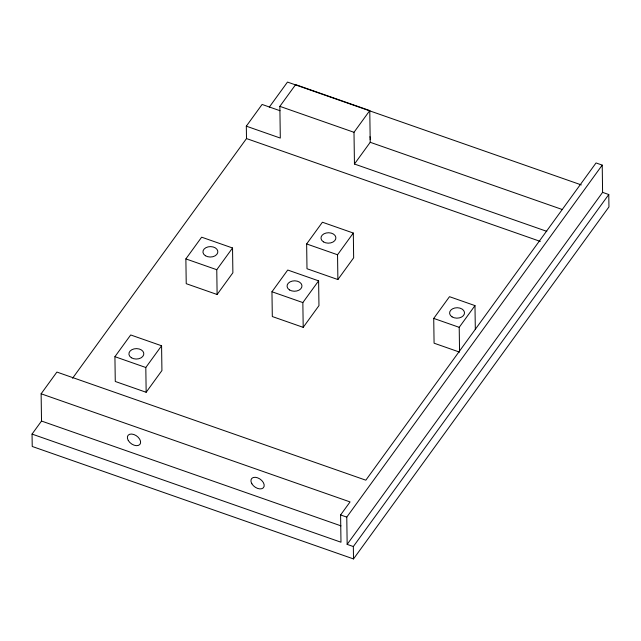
<?xml version="1.0" encoding="UTF-8"?>
<svg xmlns="http://www.w3.org/2000/svg" width="641" height="641" viewBox="0 0 641 641"><rect width="100%" height="100%" fill="white"/><g stroke="black" fill="none" stroke-linecap="round" stroke-linejoin="round"><path stroke-width="0.96" d="M41.128 393.79L56.897 372.06L365.827 480.189L596.042 162.942L602.22 165.106L602.596 192.364L347.158 544.377L353.335 546.541L353.512 558.928L32.226 446.473L32.05 434.085L41.513 421.041L41.128 393.79L350.058 501.919L340.595 514.955L340.98 542.214L32.05 434.085M72.553 378.262L246.497 138.568L246.32 126.173L262.089 104.451L280.029 110.725M269.3 107.135L287.488 82.072L581.307 184.912M246.32 126.173L280.301 138.071L279.861 106.35L295.629 84.62L369.769 110.573L370.218 142.294L354.449 164.024L546.765 231.337M114.923 356.684L130.692 334.955L161.58 345.771L161.925 370.546L146.156 392.276L115.268 381.467L114.923 356.684L145.811 367.501L146.156 392.276M185.874 258.908L201.643 237.178L232.539 247.987L232.883 272.77L217.115 294.499L186.227 283.683L185.874 258.908L216.77 269.717L217.115 294.499M145.811 367.501L161.58 345.771M216.77 269.717L232.539 247.987M354.449 164.024L354 132.302L369.769 110.573M271.96 291.759L287.729 270.029L318.617 280.846L318.962 305.621L303.201 327.351L272.305 316.542L271.96 291.759L302.848 302.576L303.201 327.351M306.646 243.957L322.415 222.227L353.311 233.044L353.656 257.818L337.887 279.548L306.991 268.739L306.646 243.957L337.543 254.765L337.887 279.548M302.848 302.576L318.617 280.846M337.543 254.765L353.311 233.044M459.557 352.109L434.077 343.191L433.725 318.409L449.493 296.679L474.981 305.605L475.318 329.394M459.549 351.116L459.212 327.327L474.981 305.605M347.158 544.377L346.773 517.119L602.22 165.106M353.335 546.541L608.774 194.527L602.596 192.364M353.512 558.928L608.95 206.915L608.774 194.527M279.861 106.35L354 132.302M370.218 142.294L562.534 209.607M246.497 138.568L540.307 241.409M433.725 318.409L459.212 327.327M340.595 514.955L346.773 517.119M41.513 421.041L340.988 525.868M369.921 136.749A7.46 5.216 -0.8 0 1 370.121 139.45M251.857 483.755A7.46 4.719 36 0 0 263.363 487.785A7.46 4.719 36 0 0 257.498 477.777A7.46 4.719 36 0 0 251.857 483.755M128.28 440.503A7.46 4.719 36 0 0 139.786 444.533A7.46 4.719 36 0 0 133.921 434.526A7.46 4.719 36 0 0 128.28 440.503M323.441 241.865A7.46 5.216 -0.8 0 0 335.724 238.997A7.46 5.216 -0.8 0 0 326.133 233.012A7.46 5.216 -0.8 0 0 323.441 241.865M289.524 289.94A7.46 5.216 -0.8 0 0 301.807 287.072A7.46 5.216 -0.8 0 0 292.216 281.087A7.46 5.216 -0.8 0 0 289.524 289.94M452.065 316.862A7.46 5.216 -0.8 0 0 464.348 313.986A7.46 5.216 -0.8 0 0 454.757 308A7.46 5.216 -0.8 0 0 452.065 316.862M205.392 255.727A7.46 5.216 -0.8 0 0 217.684 252.85A7.46 5.216 -0.8 0 0 208.093 246.873A7.46 5.216 -0.8 0 0 205.392 255.727M131.365 357.742A7.46 5.216 -0.8 0 0 143.656 354.874A7.46 5.216 -0.8 0 0 134.057 348.888A7.46 5.216 -0.8 0 0 131.365 357.742"/></g></svg>
